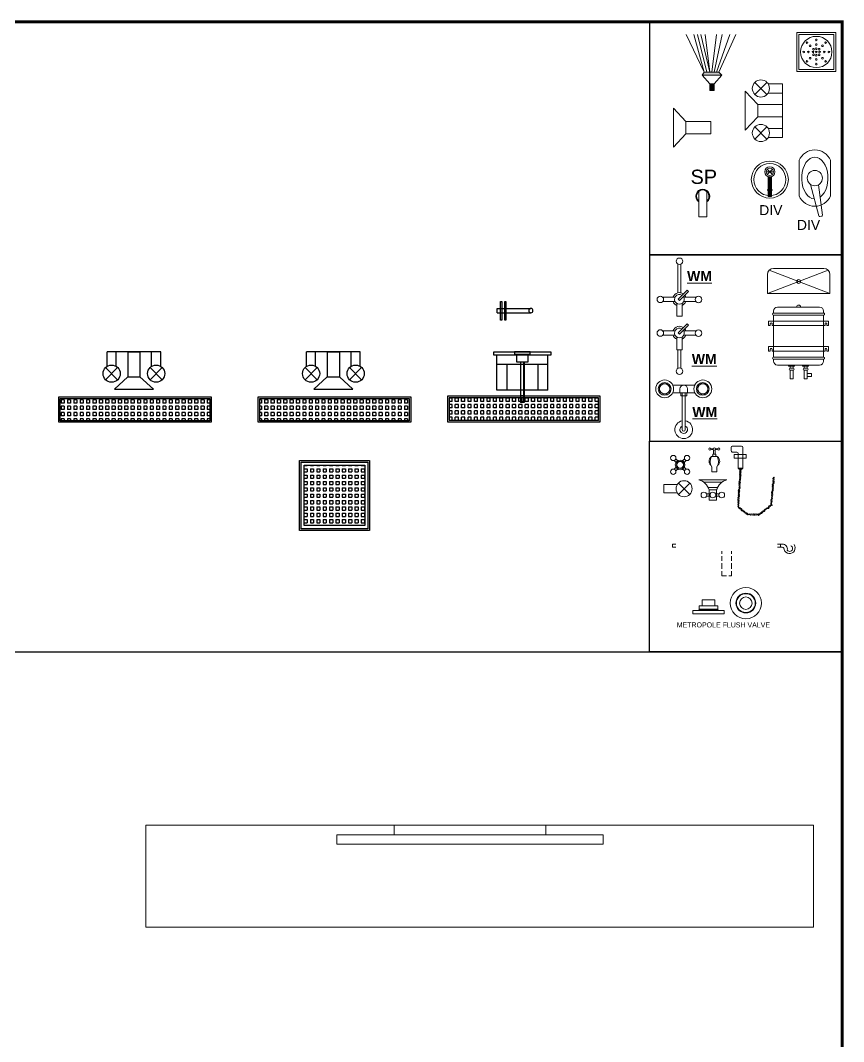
# Model space of a CAD drawing. Header units: inches. Extents: x 0 to 2128, y 0 to 649.
# Drawn here: x 571.6 to 701.1, y 460.7 to 621.3 of the extents above; entities that cross this region are included whole.
import ezdxf

# ---------------------------------------------------------------- set-up
doc = ezdxf.new("R2010")
doc.units = ezdxf.units.IN
doc.header["$MEASUREMENT"] = 0
doc.linetypes.add('HIDDEN2', pattern=[0.1875, 0.125, -0.0625])
for name, color, linetype, lineweight in [('A_Text', 7, 'Continuous', 20), ('I_FUR', 7, 'Continuous', 9), ('P_Fix', 3, 'Continuous', 13), ('P_Ptrap', 3, 'Continuous', 13)]:
    doc.layers.add(name, color=color, linetype=linetype, lineweight=lineweight)
doc.layers.add('Plu_Fix', color=3, linetype='Continuous')
doc.styles.add('ARIAL', font='arial.ttf')

# ---------------------------------------------------------------- blocks, each defined once
blk = doc.blocks.new('wm')
for p, q in [((-2.46, 2.55), (-4.37, 4.45)), ((-4.37, 2.55), (-2.46, 4.45)), ((-2.27, 4.22), (0, 4.22)), ((0, -4.22), (0, 4.22)), ((-3.91, 0.96), (-5.87, 3.07)), ((-5.87, 3.07), (-5.87, -3.07)), ((-2.27, 2.78), (0, 2.78)), ((0, 0.96), (-3.91, 0.96)), ((-3.91, 0.96), (-3.91, -0.96)), ((0, 0.96), (0, -0.96)), ((-3.91, -0.96), (-5.87, -3.07)), ((0, -0.96), (-3.91, -0.96)), ((-2.46, -4.45), (-4.37, -2.55)), ((-4.37, -4.45), (-2.46, -2.55)), ((-2.27, -2.78), (0, -2.78)), ((-2.27, -4.22), (0, -4.22))]:
    blk.add_line(p, q)
for centre in [(-3.41, 3.5), (-3.41, -3.5)]:
    blk.add_circle(centre, 1.35)
blk = doc.blocks.new('drain chanel')
at = {"lineweight": 25, "ltscale": 14}
h = blk.add_hatch(dxfattribs=at)
h.set_pattern_fill('SQUARE', color=256, scale=4, style=0)
h.set_pattern_definition([(360, (8210.4728, 179.38224), (1e-16, 0.5), [0.5, -0.5]), (90, (8210.4728, 179.38224), (-0.5, 2e-16), [0.5, -0.5])])
h.paths.add_polyline_path([(8210.47, 180.13), (8233.97, 180.13), (8233.97, 183.88), (8210.47, 183.88)])
for p, q in [((8210.22, 180.13), (8210.22, 184.13)), ((8210.22, 184.13), (8234.22, 184.13)), ((8210.47, 180.38), (8210.47, 183.88)), ((8210.47, 183.88), (8233.97, 183.88)), ((8233.97, 183.88), (8233.97, 180.38)), ((8234.22, 184.13), (8234.22, 180.13)), ((8234.22, 180.13), (8210.22, 180.13)), ((8233.97, 180.38), (8210.47, 180.38))]:
    blk.add_line(p, q, dxfattribs=at)
blk.add_line((8234.22, 180.13), (8210.22, 180.13))
blk = doc.blocks.new('bb')
for p, q in [((7.86, 0.5), (0, 0.5)), ((6.11, 2.14), (5.84, 2.14)), ((5.84, 2.14), (5.84, -2.22)), ((6.11, -2.22), (6.11, 2.14)), ((7.08, 2.14), (6.81, 2.14)), ((6.81, 2.14), (6.81, -2.22)), ((7.08, -2.22), (7.08, 2.14)), ((7.86, -0.5), (7.86, 0.5)), ((7.86, -0.5), (0, -0.5)), ((5.84, -2.22), (6.11, -2.22)), ((6.81, -2.22), (7.08, -2.22))]:
    blk.add_line(p, q)
blk.add_circle((0, 0), 0.498)
blk = doc.blocks.new('dg')
h = blk.add_hatch()
h.set_pattern_fill('SQUARE', color=256, scale=4, style=0)
h.set_pattern_definition([(0, (6322.19736, 443.246), (0, 0.5), [0.5, -0.5]), (90, (6322.19736, 443.246), (-0.5, 0), [0.5, -0.5])])
h.paths.add_polyline_path([(6332.7, 452.75), (6323.2, 452.75), (6323.2, 443.25), (6332.7, 443.25)])
for points in [[(6322.45, 453.5), (6333.45, 453.5), (6333.45, 442.5), (6322.45, 442.5)], [(6322.7, 453.25), (6333.2, 453.25), (6333.2, 442.75), (6322.7, 442.75)], [(6323.2, 452.75), (6332.7, 452.75), (6332.7, 443.25), (6323.2, 443.25)]]:
    blk.add_lwpolyline(points, close=True)
blk = doc.blocks.new('plan_casade shower spout')
for p, q in [((-4, 0), (-4, 5.5)), ((4, 0), (4, 5.5)), ((4, 4), (-4, 4)), ((-2.44, 4), (-2.44, 0)), ((2.44, 4), (2.44, 0)), ((4, 0), (-4, 0))]:
    blk.add_line(p, q)
blk.add_lwpolyline([(-4.5, 6), (4.5, 6), (4.5, 5.5), (-4.5, 5.5)], close=True)
blk = doc.blocks.new('TV')
blk.add_line((0, 11.94), (0, -11.94))
blk.add_lwpolyline([(-2.95, 20.94), (-1.5, 20.94), (-1.5, -20.94), (-2.95, -20.94)], close=True)
for points in [[(-1.5, 11.94), (0, 11.94)], [(0, -11.94), (-1.5, -11.94)]]:
    blk.add_lwpolyline(points)
blk = doc.blocks.new('SHOWER')
at = {"linetype": 'Continuous'}
for p, q in [((-3.91, 0.96), (-5.87, 3.07)), ((-5.87, 3.07), (-5.87, -3.07)), ((0, 0.96), (-3.91, 0.96)), ((-3.91, 0.96), (-3.91, -0.96)), ((0, 0.96), (0, -0.96)), ((-3.91, -0.96), (-5.87, -3.07)), ((0, -0.96), (-3.91, -0.96))]:
    blk.add_line(p, q, dxfattribs=at)
blk = doc.blocks.new('SH')
at = {"linetype": 'Continuous'}
h = blk.add_hatch(color=256, dxfattribs=at)
h.paths.add_polyline_path([(1.59, 0), (0, 0), (0, 0.48), (0.36, 0.48), (1.11, 0.48)])
h.paths.add_polyline_path([(0, 0), (-0.36, 0), (-1.59, 0), (-1.25, 0.48), (-0.36, 0.48), (0, 0.48)])
h = blk.add_hatch(color=256, dxfattribs=at)
h.paths.add_polyline_path([(0.36, -2.46), (0, -2.46), (0, -1.4), (0.36, -1.4)])
h.paths.add_polyline_path([(0, -2.46), (-0.36, -2.46), (-0.36, -1.4), (0, -1.4)])
for p, q in [((-1.25, 0.48), (-4.17, 6.61)), ((-1.25, 0.48), (-2.93, 6.61)), ((-0.81, 0.48), (-2.33, 6.61)), ((-0.36, 0.48), (-1.81, 6.61)), ((-0.36, 0.48), (-1.11, 6.61)), ((0, 0.48), (0.73, 6.61)), ((0.36, 0.48), (1.69, 6.61)), ((0.74, 0.48), (2.88, 6.61)), ((1.11, 0.48), (3.86, 6.61)), ((-1.25, 0.48), (-1.59, 0)), ((-0.36, -1.4), (-1.59, 0)), ((-0.36, 0), (-1.59, 0)), ((-1.59, 0), (-0.36, -1.4)), ((-0.36, 0.48), (-1.25, 0.48)), ((-0.36, 0.48), (0.36, 0.48)), ((-0.36, 0), (1.59, 0)), ((0.36, 0.48), (1.11, 0.48)), ((0.36, 0), (1.11, 0)), ((0.36, -1.4), (1.59, 0)), ((0.36, -1.4), (1.59, 0)), ((1.59, 0), (1.11, 0.48)), ((-0.36, -1.4), (-0.36, -2.46)), ((-0.36, -1.4), (0.36, -1.4)), ((0.36, -1.4), (0.36, -2.46)), ((-0.36, -2.46), (0.36, -2.46))]:
    blk.add_line(p, q, dxfattribs=at)
blk = doc.blocks.new('ptrap')
at = {"color": 0}
for points in [[(-3.05, -3.05), (3.05, -3.05), (3.05, 3.05), (-3.05, 3.05)], [(-2.77, -2.77), (2.77, -2.77), (2.77, 2.77), (-2.77, 2.77)]]:
    blk.add_lwpolyline(points, close=True, dxfattribs=at)
for centre, radius in [((0, 0), 2.46), ((0, 1.9), 0.131), ((-1.97, 0), 0.131), ((-1.97, 0), 0.131), ((-1.47, 1.47), 0.131), ((-1.25, 0), 0.131), ((-1.25, 0), 0.131), ((-0.97, 0.97), 0.131), ((-0.51, 0), 0.131), ((-0.51, 0), 0.131), ((-0.44, 0.44), 0.131), ((0, 1.17), 0.131), ((0, 0.51), 0.131), ((0, 0), 0.131), ((0.44, 0.44), 0.131), ((0.51, 0), 0.131), ((0.51, 0), 0.131), ((0.97, 0.97), 0.131), ((1.25, 0), 0.131), ((1.25, 0), 0.131), ((1.47, 1.47), 0.131), ((1.97, 0), 0.131), ((1.97, 0), 0.131), ((-1.47, -1.47), 0.131), ((-0.97, -0.97), 0.131), ((-0.44, -0.44), 0.131), ((0, -0.51), 0.131), ((0, -1.17), 0.131), ((0.44, -0.44), 0.131), ((0.97, -0.97), 0.131), ((1.47, -1.47), 0.131), ((0, -1.9), 0.131)]:
    blk.add_circle(centre, radius, dxfattribs=at)
blk = doc.blocks.new('FV')
at = {"color": 0, "linetype": 'ByBlock', "lineweight": -2}
for p, q in [((0, -2.75), (0, 2.75)), ((0.5, 1.77), (0.5, -1.77)), ((1.5, -0.96), (1.5, 0.95)), ((2, -0.75), (2, 0.75)), ((2, 0.75), (4, 0.75)), ((2.75, 0.75), (2.75, 1.25)), ((3.25, 0.75), (3.25, 1.25)), ((4, 0.75), (4, -0.75)), ((4, -0.75), (2, -0.75)), ((2.75, -0.75), (2.75, -1.25)), ((3.25, -0.75), (3.25, -1.25))]:
    blk.add_line(p, q, dxfattribs=at)
for centre in [(3, 1.75), (3, 0), (3, -1.75)]:
    blk.add_circle(centre, 0.559, dxfattribs=at)
for centre, start, end in [((2.75, 3.5), 195.2551, 254.7449), ((2.75, -3.5), 105.2551, 164.7449)]:
    blk.add_arc(centre, 2.85, start, end, dxfattribs=at)
blk = doc.blocks.new('bc')
at = {"linetype": 'Continuous'}
for p, q in [((3.03, 0.96), (0, 0.96)), ((0, 0.96), (0, -0.96)), ((3.28, -1.27), (5.82, 1.27)), ((5.82, -1.27), (3.28, 1.27)), ((3.03, -0.96), (0, -0.96))]:
    blk.add_line(p, q, dxfattribs=at)
blk.add_circle((4.55, 0), 1.8, dxfattribs=at)
blk = doc.blocks.new('geyser')
at = {"linetype": 'Continuous'}
for p, q in [((4.63, 3.66), (-4.91, 0)), ((-4.63, 3.66), (4.91, 0)), ((3.96, 3.93), (-3.95, 3.93)), ((-4.91, 3.1), (-4.91, 0)), ((4.91, 2.98), (4.91, 0)), ((4.91, 0), (-4.91, 0))]:
    blk.add_line(p, q, dxfattribs=at)
blk.add_circle((0, 1.88), 0.297, dxfattribs=at)
for centre, start, end in [((-3.96, 2.98), 90, 180), ((3.96, 2.98), 0, 90)]:
    blk.add_arc(centre, 0.951, start, end, dxfattribs=at)
blk = doc.blocks.new('BC1')
at = {"linetype": 'Continuous'}
for p, q in [((-6.2, -9.2), (-6.2, 0)), ((6.2, 0), (-6.2, 0)), ((-3.8, 0), (-3.8, 18.4)), ((3.8, 0), (3.8, 18.4)), ((6.2, -9.2), (6.2, 0)), ((11, -9.2), (-11, -9.2)), ((-10.2, -70.2), (-10.2, -49.9)), ((-10.2, -70.2), (10.2, -70.2)), ((10.2, -70.2), (10.2, -49.9))]:
    blk.add_line(p, q, dxfattribs=at)
for centre in [(-18.1, 20.9), (-0.3, 20.9), (17.6, 20.9)]:
    blk.add_circle(centre, 4.34, dxfattribs=at)
for centre, radius, start, end in [((-8.4, 37.8), 15.5, 245.8247, 285.8561), ((-8.4, 4), 15.5, 74.1439, 114.1753), ((7.8, 37.8), 15.5, 254.1439, 294.1753), ((7.8, 4), 15.5, 65.8247, 105.8561), ((0, -27.3), 21.5, 106.6709, 230.8632), ((18.7, -29), 35.6, 146.2629, 215.9424), ((0, -27.3), 21.5, 309.6341, 73.0802), ((-18.7, -29), 35.6, 324.0576, 33.7371)]:
    blk.add_arc(centre, radius, start, end, dxfattribs=at)
blk = doc.blocks.new('AC1')
at = {"linetype": 'Continuous'}
for p, q in [((-24.2, 17.4), (-13.3, 6.5)), ((-17.2, 24.4), (-6.3, 13.5)), ((17.2, 24.4), (6.3, 13.5)), ((24.2, 17.4), (13.3, 6.5)), ((-13.5, -6.3), (-24.4, -17.2)), ((-6.5, -13.3), (-17.4, -24.2)), ((6.5, -13.3), (17.4, -24.2)), ((13.5, -6.3), (24.4, -17.2))]:
    blk.add_line(p, q, dxfattribs=at)
for centre, radius in [((-27.4, 27.6), 10.6), ((0, 0), 19.3), ((0, 0), 14.8), ((0, 0), 13.5), ((27.4, 27.6), 10.6), ((-27.6, -27.4), 10.6), ((27.6, -27.4), 10.6)]:
    blk.add_circle(centre, radius, dxfattribs=at)
blk = doc.blocks.new('SMALL L JET')
for p, q in [((-36.5, 15.5), (-36.5, 28.5)), ((-31.5, 33.5), (5.5, 33.5)), ((-13.5, 10.5), (-31.5, 10.5)), ((-8.5, -53.5), (-8.5, 5.5)), ((10.5, -53.5), (10.5, 28.5)), ((10.5, -53.5), (-8.5, -53.5)), ((-8.5, -53.5), (-4.5, -58.5)), ((6.5, -58.5), (-4.5, -58.5)), ((-2.4, -58.5), (0, -63)), ((0, -63), (-2.1, -66.5)), ((-2.1, -66.5), (0, -70)), ((0, -70), (-2.1, -73)), ((-2.1, -73), (-0.5, -76.5)), ((-0.5, -76.5), (-2.1, -79.5)), ((-2.1, -79.5), (0, -83)), ((1.4, -58.5), (3.5, -62.5)), ((3.5, -62.5), (1.4, -66)), ((1.4, -66), (3.5, -69.5)), ((3.5, -69.5), (1.4, -72.5)), ((1.4, -72.5), (3, -76)), ((3, -76), (1.4, -79)), ((1.4, -79), (3.5, -82.5)), ((10.5, -53.5), (6.5, -58.5)), ((-3.3, -105), (-4.8, -108.5)), ((-4.8, -108.5), (-2.8, -112)), ((-2.8, -112), (-4.8, -115)), ((-4.8, -115), (-3.3, -118.5)), ((-3.3, -118.5), (-4.8, -121.5)), ((-4.8, -121.5), (-3.3, -126.5)), ((-1.7, -101.5), (-3.3, -105)), ((0, -83), (-2.1, -86)), ((-2.1, -86), (-0.5, -89.5)), ((-0.5, -89.5), (-2.1, -92.5)), ((-2.1, -92.5), (-0.5, -96)), ((-0.5, -96), (-2.1, -99)), ((-2.1, -99), (-2.1, -100.5)), ((-2.1, -100.5), (-1.9, -101)), ((-1.8, -101), (-1.7, -101.5)), ((0.2, -104.5), (-1.3, -108)), ((-1.3, -108), (0.7, -111.5)), ((0.7, -111.5), (-1.3, -114.5)), ((-1.3, -114.5), (0.2, -118)), ((0.2, -118), (-1.3, -121)), ((-1.3, -121), (0.2, -126)), ((1.8, -101), (0.2, -104.5)), ((3.5, -82.5), (1.4, -85.5)), ((1.4, -85.5), (3, -89)), ((3, -89), (1.4, -92)), ((1.4, -92), (3, -95.5)), ((3, -95.5), (1.4, -98.5)), ((1.4, -98.5), (1.4, -100)), ((1.4, -100), (1.8, -101)), ((129.9, -116.4), (128.2, -119.8)), ((128.2, -119.8), (130.1, -123.4)), ((131.7, -113), (129.9, -116.4)), ((131.9, -107), (130.2, -108.9)), ((130.2, -108.9), (131.7, -113)), ((132.2, -99), (130.5, -101.9)), ((130.5, -101.9), (131.9, -107)), ((133, -92.5), (130.8, -95.4)), ((130.8, -95.4), (132.2, -99)), ((133.4, -116.1), (131.7, -119.5)), ((131.7, -119.5), (133.6, -123.1)), ((133, -92.5), (133, -92.5)), ((135.2, -112.6), (133.4, -116.1)), ((135.4, -106.6), (133.7, -108.6)), ((133.7, -108.6), (135.2, -112.6)), ((135.8, -98.6), (134, -101.6)), ((134, -101.6), (135.4, -106.6)), ((136, -92.8), (134.3, -95.1)), ((134.3, -95.1), (135.8, -98.6)), ((-6, -139.3), (-7.6, -142.8)), ((-7.6, -142.8), (-5.5, -146.3)), ((-5.5, -146.3), (-7.6, -149.3)), ((-7.6, -149.3), (-6, -152.8)), ((-6, -152.8), (-7.6, -155.8)), ((-7.6, -155.8), (-6, -160.8)), ((-6, -160.8), (-7.6, -162.8)), ((-7.6, -162.8), (-6, -166.8)), ((-4.4, -135.8), (-6, -139.3)), ((-3.3, -126.5), (-4.8, -128.5)), ((-4.8, -128.5), (-3.3, -132.5)), ((-2.5, -138.8), (-4.1, -142.3)), ((-4.1, -142.3), (-2, -145.8)), ((-2, -145.8), (-4.1, -148.8)), ((-4.1, -148.8), (-2.5, -152.3)), ((-2.5, -152.3), (-4.1, -155.3)), ((-4.1, -155.3), (-2.5, -160.3)), ((-2.5, -160.3), (-4.1, -162.3)), ((-4.1, -162.3), (-2.5, -166.3)), ((-3.3, -132.5), (-3.9, -133.9)), ((0.2, -132), (-2.5, -138.8)), ((0.2, -126), (-1.3, -128)), ((-1.3, -128), (0.2, -132)), ((126.4, -160.8), (124.7, -163.7)), ((127.2, -154.3), (125, -157.2)), ((125, -157.2), (126.4, -160.8)), ((127, -147.3), (125.3, -150.7)), ((125.3, -150.7), (127.2, -154.3)), ((128.7, -143.9), (127, -147.3)), ((129, -137.9), (127.3, -139.8)), ((127.3, -139.8), (128.7, -143.9)), ((129.3, -129.9), (127.6, -132.8)), ((127.6, -132.8), (129, -137.9)), ((130.1, -123.4), (127.9, -126.3)), ((127.9, -126.3), (129.3, -129.9)), ((130, -160.4), (128.2, -163.4)), ((130.7, -154), (128.5, -156.9)), ((128.5, -156.9), (130, -160.4)), ((130.5, -147), (128.8, -150.4)), ((128.8, -150.4), (130.7, -154)), ((132.3, -143.5), (130.5, -147)), ((132.5, -137.5), (130.8, -139.5)), ((130.8, -139.5), (132.3, -143.5)), ((132.9, -129.5), (131.1, -132.5)), ((131.1, -132.5), (132.5, -137.5)), ((133.6, -123.1), (131.4, -126)), ((131.4, -126), (132.9, -129.5)), ((-8.4, -203.6), (-10, -205.6)), ((-8.1, -182.6), (-9.7, -184.6)), ((-9.7, -184.6), (-8.1, -188.6)), ((-8.1, -188.6), (-9.7, -191.6)), ((-9.7, -191.6), (-8.1, -196.6)), ((-8.1, -196.6), (-9.7, -198.6)), ((-9.7, -198.6), (-8.4, -203.6)), ((-6.6, -168.3), (-9.2, -172.3)), ((-9.2, -172.3), (-7.6, -177.3)), ((-7.6, -177.3), (-9.2, -179.3)), ((-9.2, -179.3), (-8.1, -182.6)), ((-6, -166.8), (-6.6, -168.3)), ((-4.9, -203.1), (-6.5, -205.1)), ((-4.6, -182.1), (-6.2, -184.1)), ((-6.2, -184.1), (-4.6, -188.1)), ((-4.6, -188.1), (-6.2, -191.1)), ((-6.2, -191.1), (-4.6, -196.1)), ((-4.6, -196.1), (-6.2, -198.1)), ((-6.2, -198.1), (-4.9, -203.1)), ((-4.1, -169.8), (-5.7, -171.8)), ((-5.7, -171.8), (-4.1, -176.8)), ((-4.1, -176.8), (-5.7, -178.8)), ((-5.7, -178.8), (-4.6, -182.1)), ((-2.5, -166.3), (-4.1, -169.8)), ((119.8, -203.6), (115.6, -204.7)), ((120.5, -201.2), (119.8, -203.6)), ((122.8, -200), (120.5, -201.2)), ((123.5, -193.2), (121.8, -195.1)), ((121.8, -195.1), (123.2, -199.2)), ((123.8, -186.2), (122.1, -188.1)), ((122.1, -188.1), (123.5, -193.2)), ((127.1, -202.7), (122.1, -204.3)), ((124.1, -178.2), (122.4, -181.1)), ((122.4, -181.1), (123.8, -186.2)), ((123.2, -199.2), (122.8, -200)), ((126.1, -168.8), (124.4, -170.7)), ((124.4, -170.7), (125.8, -174.8)), ((124.7, -163.7), (126.1, -168.8)), ((125.8, -174.8), (125.1, -176.2)), ((127, -192.9), (125.3, -194.8)), ((125.3, -194.8), (126.7, -198.8)), ((127.3, -185.9), (125.6, -187.8)), ((125.6, -187.8), (127, -192.9)), ((127.6, -177.9), (125.9, -180.8)), ((125.9, -180.8), (127.3, -185.9)), ((126.7, -198.8), (127.1, -202.7)), ((129.4, -174.4), (127.6, -177.9)), ((129.6, -168.4), (127.9, -170.4)), ((127.9, -170.4), (129.4, -174.4)), ((128.2, -163.4), (129.6, -168.4)), ((-10, -205.6), (-8.4, -209.6)), ((-8.4, -209.6), (-7.3, -212.7)), ((-7.3, -212.7), (-2.3, -214.3)), ((-6.5, -205.1), (-4.9, -209.1)), ((-4.9, -209.1), (-0.6, -211.2)), ((-2.3, -214.3), (-1.6, -216.8)), ((-1.6, -216.8), (2.6, -217.8)), ((-0.6, -211.2), (0.1, -213.7)), ((0.1, -213.7), (4.3, -214.7)), ((2.6, -217.8), (4.5, -221.2)), ((4.3, -214.7), (6.2, -218)), ((4.5, -221.2), (6.4, -224.5)), ((6.2, -218), (8.1, -221.4)), ((6.4, -224.5), (10.5, -224.8)), ((8.1, -221.4), (12.1, -221.7)), ((10.5, -224.8), (11.7, -228.3)), ((11.7, -228.3), (15.5, -229)), ((12.1, -221.7), (13.4, -225.2)), ((13.4, -225.2), (17.1, -225.9)), ((15.5, -229), (17, -232.1)), ((17, -232.1), (22, -233.7)), ((17.1, -225.9), (18.6, -228.9)), ((18.6, -228.9), (23.6, -230.6)), ((22, -233.7), (22.7, -236.2)), ((22.7, -236.2), (26.9, -237.2)), ((23.6, -230.6), (24.3, -233)), ((24.3, -233), (28.5, -234.1)), ((26.9, -237.2), (27.7, -238.6)), ((28.5, -234.1), (30.4, -237.4)), ((29, -240.1), (32.6, -238.2)), ((30.4, -237.4), (38.8, -235.7)), ((32.6, -238.2), (35.5, -240.5)), ((35.5, -240.5), (39.1, -239.2)), ((38.8, -235.7), (41.7, -237.5)), ((39.1, -239.2), (41.9, -241)), ((41.7, -237.5), (46.8, -236.2)), ((41.9, -241), (47, -239.8)), ((46.8, -236.2), (48.7, -238)), ((47, -239.8), (48.9, -241.5)), ((48.7, -238), (52.8, -236.7)), ((48.9, -241.5), (53, -240.2)), ((52.8, -236.7), (56.2, -238.5)), ((53, -240.2), (54.4, -241)), ((60.2, -236.7), (56.8, -238.5)), ((60, -240.2), (58.5, -241)), ((64.1, -241.5), (60, -240.2)), ((64.3, -238), (60.2, -236.7)), ((65.9, -239.8), (64.1, -241.5)), ((66.2, -236.2), (64.3, -238)), ((70.1, -240.8), (65.9, -239.8)), ((72.3, -240), (66.2, -236.2)), ((73.8, -242.6), (70.1, -240.8)), ((74.2, -236.6), (72.3, -240)), ((78.4, -235.6), (74.2, -236.6)), ((75.9, -239.8), (75.1, -241.1)), ((80.1, -238.7), (75.9, -239.8)), ((79.1, -233.1), (78.4, -235.6)), ((84.1, -231.5), (79.1, -233.1)), ((80.8, -236.3), (80.1, -238.7)), ((85.7, -234.6), (80.8, -236.3)), ((85.6, -228.5), (84.1, -231.5)), ((89.4, -227.7), (85.6, -228.5)), ((87.3, -231.6), (85.7, -234.6)), ((91, -230.9), (87.3, -231.6)), ((90.6, -224.3), (89.4, -227.7)), ((94.7, -223.9), (90.6, -224.3)), ((92.2, -227.4), (91, -230.9)), ((96.3, -227.1), (92.2, -227.4)), ((96.6, -220.6), (94.7, -223.9)), ((98.2, -223.7), (96.3, -227.1)), ((98.5, -217.3), (96.6, -220.6)), ((100.1, -220.4), (98.2, -223.7)), ((102.7, -216.2), (98.5, -217.3)), ((104.3, -219.4), (100.1, -220.4)), ((103.4, -213.8), (102.7, -216.2)), ((107.7, -211.7), (103.4, -213.8)), ((105, -216.9), (104.3, -219.4)), ((109.3, -214.8), (105, -216.9)), ((111.7, -211.3), (107.7, -211.7)), ((113.4, -214.5), (109.3, -214.8)), ((113.7, -208), (111.7, -211.3)), ((115.3, -211.1), (113.4, -214.5)), ((115.6, -204.7), (113.7, -208)), ((117.2, -207.8), (115.3, -211.1)), ((121.4, -206.8), (117.2, -207.8)), ((122.1, -204.3), (121.4, -206.8))]:
    blk.add_line(p, q)
blk.add_lwpolyline([(-23.5, -14.5), (23.5, -14.5), (23.5, 0), (-23.5, 0)], close=True)
blk.add_circle((134.6, -92.1), 1.62)
for centre, start, end in [((-31.5, 28.5), 90, 180), ((-31.5, 15.5), 180, 270), ((-13.5, 5.5), 0, 90), ((5.5, 28.5), 0, 90), ((0.6, -136), 155.4393, 177.9943), ((129.6, -178.5), 153.0223, 175.5773), ((32, -236.1), 209.8194, 232.3744), ((56.8, -236.6), 241.2878, 263.8428), ((56.1, -236.6), 276.1572, 298.7122), ((70.7, -238.7), 307.6256, 330.1806)]:
    blk.add_arc(centre, 5, start, end)
blk = doc.blocks.new('ft')
at = {"linetype": 'Continuous'}
for p, q in [((-8.5, -1.5), (-8, -1.5)), ((8.5, -1.5), (8, -1.5)), ((-8.5, -2), (-8, -2)), ((8.5, -2), (8, -2))]:
    blk.add_line(p, q, dxfattribs=at)
at = {"linetype": 'HIDDEN2', "ltscale": 6}
for p, q in [((-0.75, -5.25), (-0.75, -2.62)), ((0.75, -5.25), (0.75, -2.62)), ((-0.75, -6.49), (-0.75, -5.25)), ((0.75, -6.49), (0.75, -5.25)), ((-0.75, -6.49), (0.75, -6.49))]:
    blk.add_line(p, q, dxfattribs=at)
at = {"linetype": 'Continuous'}
for points in [[(-8.5, -2), (-8.5, -1.5)], [(8.5, -2), (8.5, -1.5)]]:
    blk.add_lwpolyline(points, dxfattribs=at)
for points in [[(8.5, -1.5), (8.76, -1.5, -0.460563), (9.55, -2.43, 1.382976), (10.08, -1.74, 1.25069)], [(8.5, -2), (8.76, -2, -0.460563), (9.06, -2.35, 1.196528), (10.6, -1.57, 1.25069)]]:
    blk.add_lwpolyline(points, format="xyb", dxfattribs=at)
blk = doc.blocks.new('geyser ele')
for p, q in [((-3.94, 8.19), (-3.94, 8.5)), ((-3.94, 8.19), (3.94, 8.19)), ((3.31, 9.13), (-3.31, 9.13)), ((3.94, 8.5), (3.94, 8.19)), ((-4.72, 6.93), (-4.72, 6.23)), ((-3.94, 6.93), (-4.72, 6.93)), ((-4.44, 6.23), (-4.44, 6.52)), ((-4.17, 6.52), (-4.17, 6.23)), ((-3.94, 7.87), (-3.94, 1.26)), ((-3.94, 7.87), (3.94, 7.87)), ((-3.94, 6.93), (3.94, 6.93)), ((3.94, 1.26), (3.94, 7.87)), ((3.94, 6.93), (4.72, 6.93)), ((4.17, 6.52), (4.17, 6.23)), ((4.44, 6.23), (4.44, 6.52)), ((4.72, 6.93), (4.72, 6.23)), ((-4.72, 6.23), (-4.44, 6.23)), ((-4.17, 6.23), (-3.94, 6.23)), ((-3.94, 6.23), (4.05, 6.23)), ((4.17, 6.23), (3.94, 6.23)), ((4.72, 6.23), (4.44, 6.23)), ((-4.72, 2.9), (-4.72, 2.2)), ((-3.94, 2.9), (-4.72, 2.9)), ((-4.72, 2.2), (-4.44, 2.2)), ((-4.44, 2.2), (-4.44, 2.5)), ((-4.17, 2.5), (-4.17, 2.2)), ((-4.17, 2.2), (-3.94, 2.2)), ((-3.94, 2.9), (3.94, 2.9)), ((-3.94, 2.2), (3.94, 2.2)), ((3.94, 2.9), (4.72, 2.9)), ((4.17, 2.2), (3.94, 2.2)), ((4.17, 2.5), (4.17, 2.2)), ((4.44, 2.2), (4.44, 2.5)), ((4.72, 2.2), (4.44, 2.2)), ((4.72, 2.9), (4.72, 2.2)), ((-3.94, 1.26), (3.94, 1.26)), ((-3.94, 0.63), (-3.94, 0.94)), ((-3.94, 0.94), (3.94, 0.94)), ((-3.31, 0), (3.31, 0)), ((-1.57, -0.16), (-1.57, 0)), ((-0.63, 0), (-0.63, -0.16)), ((0.63, -0.16), (0.63, 0)), ((1.57, 0), (1.57, -0.16)), ((3.94, 0.63), (3.94, 0.94)), ((-0.63, -0.16), (-1.57, -0.16)), ((-1.34, -0.16), (-1.34, -0.47)), ((-0.87, -0.47), (-1.34, -0.47)), ((-0.87, -0.79), (-1.34, -0.79)), ((-1.34, -0.79), (-1.34, -2.16)), ((-0.87, -0.16), (-0.87, -0.47)), ((-0.87, -0.79), (-0.87, -2.16)), ((1.57, -0.16), (0.63, -0.16)), ((0.87, -0.16), (0.87, -0.47)), ((1.34, -0.47), (0.87, -0.47)), ((0.87, -0.79), (0.87, -2.16)), ((1.34, -0.79), (0.87, -0.79)), ((1.34, -0.16), (1.34, -0.47)), ((1.34, -0.79), (1.34, -2.16)), ((1.34, -1.3), (2.02, -1.3)), ((2.02, -1.3), (2.02, -1.77)), ((-1.34, -2.16), (-0.87, -2.16)), ((0.87, -2.16), (1.34, -2.16)), ((1.34, -1.77), (2.02, -1.77))]:
    blk.add_line(p, q)
for centre, radius, start, end in [((-3.94, 8.03), 0.157, 90, 270), ((-3.31, 8.5), 0.63, 90, 180), ((0, 9.13), 0.315, 0, 180), ((3.31, 8.5), 0.63, 0, 90), ((3.94, 8.03), 0.157, 270, 90), ((-4.3, 6.52), 0.135, 0, 180), ((4.3, 6.52), 0.135, 0, 180), ((-4.3, 2.5), 0.135, 0, 180), ((4.3, 2.5), 0.135, 0, 180), ((-3.94, 1.1), 0.157, 90, 270), ((-3.31, 0.63), 0.63, 180, 270), ((3.31, 0.63), 0.63, 270, 0), ((3.94, 1.1), 0.157, 270, 90), ((-1.34, -0.63), 0.157, 90, 270), ((-0.87, -0.63), 0.157, 270, 90), ((0.87, -0.63), 0.157, 90, 270), ((1.34, -0.63), 0.157, 270, 90)]:
    blk.add_arc(centre, radius, start, end)
blk = doc.blocks.new('WALL MIXER')
for p, q in [((0, 15), (-43.4, 15)), ((-15, 0), (-15, -15)), ((0, 15), (43.4, 15)), ((15, 0), (15, -15)), ((0, -15), (-43.4, -15)), ((-12, -15), (-12, -27)), ((-12, -27), (12, -27)), ((-6, -15), (-6, -160)), ((0, -15), (43.4, -15)), ((6, -15), (6, -160)), ((12, -15), (12, -27))]:
    blk.add_line(p, q)
for centre, radius in [((-75, 0), 35), ((-75, 0), 25), ((-75, 0), 20), ((75, 0), 35), ((75, 0), 25), ((75, 0), 20)]:
    blk.add_circle(centre, radius)
for centre, radius, start, end in [((-110, 0), 15, 321.8459, 38.1541), ((-75, 35), 15, 231.8459, 308.1541), ((-40, 0), 15, 141.8459, 218.1541), ((0, 0), 15, 0, 180), ((40, 0), 15, 321.8459, 38.1541), ((75, 35), 15, 231.8459, 308.1541), ((110, 0), 15, 141.8459, 218.1541), ((-75, -35), 15, 51.8459, 128.1541), ((75, -35), 15, 51.8459, 128.1541), ((0, -160), 35, 99.8709, 80.1291), ((0, -160), 15, 113.5782, 66.4218), ((0, -160), 6, 180, 0)]:
    blk.add_arc(centre, radius, start, end)
blk = doc.blocks.new('METROPOLE FLUSH VALVE')
at = {"ltscale": 0.1}
for p, q in [((-1.5, 0), (-1.58, 0)), ((-1.49, 0.16), (-1.57, 0.17)), ((-1.47, 0.31), (-1.54, 0.33)), ((-1.43, 0.46), (-1.5, 0.49)), ((-1.37, 0.61), (-1.44, 0.64)), ((-1.3, 0.75), (-1.37, 0.79)), ((-1.21, 0.88), (-1.28, 0.93)), ((-1.11, 1), (-1.17, 1.06)), ((-1, 1.11), (-1.06, 1.17)), ((-0.88, 1.21), (-0.93, 1.28)), ((-0.75, 1.3), (-0.79, 1.37)), ((-0.61, 1.37), (-0.64, 1.44)), ((-0.46, 1.43), (-0.49, 1.5)), ((-0.31, 1.47), (-0.33, 1.54)), ((-0.16, 1.49), (-0.17, 1.57)), ((0, 1.5), (0, 1.58)), ((0.16, 1.49), (0.17, 1.57)), ((0.31, 1.47), (0.33, 1.54)), ((0.46, 1.43), (0.49, 1.5)), ((0.61, 1.37), (0.64, 1.44)), ((0.75, 1.3), (0.79, 1.37)), ((0.88, 1.21), (0.93, 1.28)), ((1, 1.11), (1.06, 1.17)), ((1.11, 1), (1.17, 1.06)), ((1.21, 0.88), (1.28, 0.93)), ((1.3, 0.75), (1.37, 0.79)), ((1.37, 0.61), (1.44, 0.64)), ((1.43, 0.46), (1.5, 0.49)), ((1.47, 0.31), (1.54, 0.33)), ((1.49, 0.16), (1.57, 0.17)), ((1.5, 0), (1.58, 0)), ((-1.49, -0.16), (-1.57, -0.17)), ((-1.47, -0.31), (-1.54, -0.33)), ((-1.43, -0.46), (-1.5, -0.49)), ((-1.37, -0.61), (-1.44, -0.64)), ((-1.3, -0.75), (-1.37, -0.79)), ((-1.21, -0.88), (-1.28, -0.93)), ((-1.11, -1), (-1.17, -1.06)), ((-1, -1.11), (-1.06, -1.17)), ((-0.88, -1.21), (-0.93, -1.28)), ((-0.75, -1.3), (-0.79, -1.37)), ((-0.61, -1.37), (-0.64, -1.44)), ((-0.46, -1.43), (-0.49, -1.5)), ((-0.31, -1.47), (-0.33, -1.54)), ((-0.16, -1.49), (-0.17, -1.57)), ((0, -1.5), (0, -1.58)), ((0.16, -1.49), (0.17, -1.57)), ((0.31, -1.47), (0.33, -1.54)), ((0.46, -1.43), (0.49, -1.5)), ((0.61, -1.37), (0.64, -1.44)), ((0.75, -1.3), (0.79, -1.37)), ((0.88, -1.21), (0.93, -1.28)), ((1, -1.11), (1.06, -1.17)), ((1.11, -1), (1.17, -1.06)), ((1.21, -0.88), (1.28, -0.93)), ((1.3, -0.75), (1.37, -0.79)), ((1.37, -0.61), (1.44, -0.64)), ((1.43, -0.46), (1.5, -0.49)), ((1.47, -0.31), (1.54, -0.33)), ((1.49, -0.16), (1.57, -0.17))]:
    blk.add_line(p, q, dxfattribs=at)
for radius in [2.5, 1.58, 1.5, 1]:
    blk.add_circle((0, 0), radius, dxfattribs=at)
blk = doc.blocks.new('FLUSH VALVE')
at = {"lineweight": 0, "ltscale": 0.1}
h = blk.add_hatch(dxfattribs=at)
h.set_pattern_fill('ANSI31', color=256, style=0)
h.set_pattern_definition([(45, (-7354.22397, -8912.2902), (-0.0883883476, 0.0883883476), [])])
h.paths.add_polyline_path([(1.5, 0.75), (-1.5, 0.75), (-1.58, 0.5), (1.58, 0.5)])
at = {"ltscale": 0.1}
for points in [[(-1, 1.25), (1, 1.25), (1, 2.25), (-1, 2.25)], [(-2.5, 0), (2.5, 0), (2.5, 0.5), (-2.5, 0.5)], [(1.5, 0.75), (-1.5, 0.75), (-1.58, 0.5), (1.58, 0.5)], [(-1.5, 1.25), (1.5, 1.25), (1.5, 0.75), (-1.5, 0.75)]]:
    blk.add_lwpolyline(points, close=True, dxfattribs=at)
blk = doc.blocks.new('divertor cat. no. 5075')
at = {"ltscale": 500}
for p, q in [((-10.6, 20.4), (10.6, 41.6)), ((10.6, 20.4), (-10.6, 41.6)), ((-15, 31), (15, 31)), ((-7, 12.3), (-7, -67.1)), ((7, 12.3), (7, -67.1)), ((-7, -67.1), (7, -67.1))]:
    blk.add_line(p, q, dxfattribs=at)
at = {"color": 8, "lineweight": 0, "ltscale": 500}
for p, q in [((-6.4, 12.1), (-6.4, -67.1)), ((-5.9, 11.9), (-5.9, -67.1)), ((-5.3, 11.7), (-5.3, -67.1)), ((-4.7, 11.6), (-4.7, -67.1)), ((-4, 11.4), (-4, -67.1)), ((-2.5, 11.2), (-2.5, -67.1)), ((0, 11), (0, -67.1)), ((1.7, 11.1), (1.7, -67.1)), ((3, 11.2), (3, -67.1)), ((4, 11.4), (4, -67.1)), ((4.7, 11.6), (4.7, -67.1)), ((5.3, 11.7), (5.3, -67.1)), ((5.9, 11.9), (5.9, -67.1)), ((6.4, 12.1), (6.4, -67.1))]:
    blk.add_line(p, q, dxfattribs=at)
at = {"ltscale": 500}
for centre, radius in [((0, 0), 74), ((0, 0), 64), ((0, 31), 20), ((0, 31), 15), ((0, -41.5), 9), ((0, -41.5), 6)]:
    blk.add_circle(centre, radius, dxfattribs=at)
blk = doc.blocks.new('DIV')
at = {"color": 0}
for p, q in [((-2.46, -2.79), (-2.46, 2.79)), ((-2.46, -2.79), (-2.46, 2.79)), ((2.46, -2.79), (2.46, 2.79)), ((2.46, -2.79), (2.46, 2.79)), ((-0.67, -0.99), (0.62, -5.96)), ((0.59, -1.05), (1.2, -5.85)), ((0.78, -6.05), (1.1, -5.99))]:
    blk.add_line(p, q, dxfattribs=at)
blk.add_circle((0, 0), 1.2, dxfattribs=at)
for centre, radius, start, end in [((0, 1.76), 2.67, 22.6199, 157.3801), ((0, -1.76), 2.67, 202.6199, 337.3801), ((0.75, -5.92), 0.131, 194.6491, 280.988), ((1.07, -5.86), 0.131, 280.988, 7.3269)]:
    blk.add_arc(centre, radius, start, end, dxfattribs=at)
blk.add_ellipse((0, 0), major_axis=(0, 3.28), ratio=0.630986, start_param=3.55757, end_param=9.387661, dxfattribs=at)
blk = doc.blocks.new('SP')
at = {"color": 0}
for p, q in [((-0.63, 4.01), (-0.63, 0.08)), ((-0.63, 4.01), (-0.63, 0.08)), ((0.63, 4.01), (0.63, 0.08)), ((0.63, 4.01), (0.63, 0.08)), ((-0.55, 0), (0.55, 0)), ((0.55, 0), (-0.55, 0))]:
    blk.add_line(p, q, dxfattribs=at)
for centre, radius, start, end in [((0, 3.26), 1.1, 304.8499, 235.1501), ((0, 3.26), 1.1, 304.8499, 235.1501), ((0, 3.26), 0.984, 309.7918, 230.2082), ((0, 3.26), 0.984, 309.7918, 230.2082), ((-0.55, 0.08), 0.0787, 180, 270), ((-0.55, 0.08), 0.0787, 180, 270), ((0.55, 0.08), 0.0787, 270, 0), ((0.55, 0.08), 0.0787, 270, 0)]:
    blk.add_arc(centre, radius, start, end, dxfattribs=at)
blk = doc.blocks.new('wall mixer clarion')
for p, q in [((7940982.7, 2587583.4), (7940933.9, 2587583.4)), ((7940982.3, 2587600.3), (7940934.7, 2587600.3)), ((7941064.8, 2587583.4), (7941016.4, 2587583.4)), ((7941064.8, 2587600.3), (7941016.8, 2587600.3)), ((7940989.4, 2587576.1), (7940989.4, 2587526.5)), ((7941009.8, 2587576.1), (7941009.8, 2587526.5)), ((7941009.8, 2587526.5), (7940989.4, 2587526.5)), ((7940993.9, 2587526.5), (7940993.9, 2587453.2)), ((7941005.8, 2587526.5), (7941005.8, 2587453.2))]:
    blk.add_line(p, q)
blk.add_lwpolyline([(7941000.2, 2587587.6), (7940994.5, 2587593.3), (7941029.9, 2587628.8), (7941035.7, 2587623)], close=True)
for centre in [(7940924.6, 2587592.2), (7941074.6, 2587591.8), (7940999.8, 2587441.8)]:
    blk.add_circle(centre, 12.9)
for radius, start, end in [(26.5, 102.4453, 162.3462), (26.5, 199.5067, 247.3835), (19.1, 58.4096, 33.6149), (26.5, 54.5885, 105.6513), (26.5, 292.6165, 340.4933), (26.5, 17.6538, 36.8489)]:
    blk.add_arc((7940999.6, 2587592.2), radius, start, end)
blk = doc.blocks.new('wall mixer flt')
for p, q in [((7940807.9, 2586689.4), (7940807.9, 2586801.7)), ((7940819.8, 2586689.3), (7940819.8, 2586801.7)), ((7940796.3, 2586671.6), (7940748.7, 2586671.6)), ((7940878.9, 2586671.6), (7940830.9, 2586671.6)), ((7940796.7, 2586654.7), (7940748, 2586654.7)), ((7940803.4, 2586647.4), (7940803.4, 2586597.8)), ((7940823.8, 2586647.4), (7940823.8, 2586597.8)), ((7940878.9, 2586654.7), (7940830.5, 2586654.7)), ((7940823.8, 2586597.8), (7940803.4, 2586597.8))]:
    blk.add_line(p, q)
blk.add_lwpolyline([(7940814.3, 2586658.9), (7940808.5, 2586664.7), (7940843.9, 2586700.1), (7940849.7, 2586694.3)], close=True)
for centre in [(7940813.8, 2586813.1), (7940738.6, 2586663.5), (7940888.6, 2586663.1)]:
    blk.add_circle(centre, 12.9)
for radius, start, end in [(26.5, 102.4453, 162.3462), (19.1, 58.4096, 33.6149), (26.5, 54.5885, 105.6513), (26.5, 17.6538, 36.8489), (26.5, 199.5067, 247.3835), (26.5, 292.6165, 340.4933)]:
    blk.add_arc((7940813.6, 2586663.5), radius, start, end)

msp = doc.modelspace()

# ---------------------------------------------------------------- linework, layer by layer
at = {"ltscale": 2}
msp.add_line((700.86, 621.06), (700.86, 522.03), dxfattribs=at)
msp.add_line((0, 522.03), (700.86, 522.03))
at = {"const_width": 0.453}
msp.add_lwpolyline([(0, 621.06), (700.86, 621.06), (700.86, 0), (0, 0)], close=True, dxfattribs=at)
at = {"ltscale": 2}
for points in [[(670.59, 584.42), (700.86, 584.42), (700.86, 621.06), (670.59, 621.06)], [(670.59, 555.14), (700.86, 555.14), (700.86, 584.42), (670.59, 584.42)], [(670.59, 555.14), (700.86, 555.14), (700.86, 522.03), (670.59, 522.03)]]:
    msp.add_lwpolyline(points, close=True, dxfattribs=at)
at = {"layer": 'I_FUR'}
for points in [[(651.76, 569.16), (651.76, 569.19), (649.39, 569.19), (649.39, 569.16)], [(696.35, 494.73), (591.35, 494.73), (591.35, 478.73), (696.35, 478.73)]]:
    msp.add_lwpolyline(points, close=True, dxfattribs=at)
at = {"layer": 'Plu_Fix'}
for p, q in [((650.33, 561.27), (650.33, 567.54)), ((650.33, 562.33), (650.8, 562.33)), ((650.84, 561.19), (650.3, 561.19)), ((650.33, 561.38), (650.8, 561.38)), ((650.8, 561.27), (650.33, 561.27))]:
    msp.add_line(p, q, dxfattribs=at)
for points in [[(649.35, 569.16), (649.35, 568.79), (651.79, 568.79), (651.79, 569.16)], [(650.3, 567.54), (650.3, 561.19), (650.33, 561.27), (650.33, 567.54)], [(650.84, 567.54), (650.84, 561.19), (650.8, 561.27), (650.8, 567.54)]]:
    msp.add_lwpolyline(points, close=True, dxfattribs=at)
msp.add_lwpolyline([(651.41, 568.79), (651.41, 567.57, -0.195773), (651.4, 567.55, -0.205378), (651.38, 567.54), (649.75, 567.54, -0.413905), (649.72, 567.57), (649.72, 568.79)], format="xyb", dxfattribs=at)

# ---------------------------------------------------------------- block references
at = {"layer": 'I_FUR', "xscale": -1, "rotation": 270}
msp.add_blockref('TV', (642.35, 494.73), dxfattribs=at)
at = {"layer": 'P_Fix'}
for name, p, xscale, yscale, zscale in [('SH', (680.38, 612.67), 0.9708344876662958, 0.9708344876662958, 0.9708344876662958), ('wm', (691.5, 607.09), 1.000245979721371, 1.000245979721371, 1.000245979721371), ('SHOWER', (680.2, 604.42), 1.000247980231556, 1.000247980231556, 1.000247980231556), ('wall mixer flt', (-316956.1, -102888.73), 0.03999985236545278, 0.03999985236545278, 0.03999985236545278), ('geyser', (694.03, 578.35), 1.000245979721371, 1.000245979721371, 1.000245979721371), ('geyser ele', (694.01, 567.09), 1.000245979721371, 1.000245979721371, 1.000245979721371), ('wall mixer clarion', (-316963.54, -102931.17), 0.03999985236545278, 0.03999985236545278, 0.03999985236545278), ('BC1', (680.77, 553.07), 0.03937976296856149, 0.03937976296856149, 0.03937976296856149), ('SMALL L JET', (684.83, 553.01), 0.03937976296856149, 0.03937976296856149, 0.03937976296856149), ('AC1', (675.39, 551.4), 0.03937976296856149, 0.03937976296856149, 0.03937976296856149), ('bc', (672.82, 547.66), 0.7001721857946475, 0.7001721857946475, 0.7001721857946475), ('ft', (682.69, 540.44), 1.000245979721371, 1.000245979721371, 1.000245979721371), ('METROPOLE FLUSH VALVE', (685.72, 529.67), 0.9842519500297913, 0.9842519500297913, 0.9842519500297913), ('FLUSH VALVE', (679.84, 527.99), 0.9842519500297913, 0.9842519500297913, 0.9842519500297913)]:
    msp.add_blockref(name, p, dxfattribs=dict(at, xscale=xscale, yscale=yscale, zscale=zscale))
for name, p in [('DIV', (696.57, 596.5)), ('SP', (678.94, 590.39))]:
    msp.add_blockref(name, p, dxfattribs=at)
at = {"layer": 'P_Fix', "xscale": -0.03937007800000014, "yscale": 0.03937007800000014, "zscale": 0.039370078, "rotation": 359.9999999970821}
msp.add_blockref('divertor cat. no. 5075', (689.49, 596.26), dxfattribs=at)
at = {"layer": 'P_Fix', "linetype": 'Continuous', "xscale": 0.03999999925042008, "yscale": 0.03999999925042008, "zscale": 0.03999999925042008}
msp.add_blockref('WALL MIXER', (675.95, 563.35), dxfattribs=at)
at = {"layer": 'P_Fix', "linetype": 'Continuous', "xscale": 0.8001967837725132, "yscale": 0.8001967837725132, "zscale": 0.8001967837725132, "rotation": 269.9999999970465}
msp.add_blockref('FV', (680.53, 549.07), dxfattribs=at)
at = {"layer": 'P_Ptrap', "xscale": 1.000245979721371, "yscale": 1.000245979721371, "zscale": 1.000245979721371}
msp.add_blockref('ptrap', (696.8, 616.32), dxfattribs=at)
at = {"layer": 'Plu_Fix'}
for name, p, xscale, yscale, zscale, rotation in [('bb', (651.91, 575.67), -0.6735883966280805, 0.6735883966280805, 0.6735883966280805, 359.9996631871549), ('wm', (589.48, 569.16), 1.000245979754252, 1.000245979754252, 1.000245979754252, 90), ('wm', (620.85, 569.16), 1.000245979754252, 1.000245979754252, 1.000245979754252, 90)]:
    msp.add_blockref(name, p, dxfattribs=dict(at, xscale=xscale, yscale=yscale, zscale=zscale, rotation=rotation))
msp.add_blockref('plan_casade shower spout', (650.57, 563.16), dxfattribs=at)
for name, p, rotation in [('drain chanel', (8811.88, 742.23), 180), ('drain chanel', (8843.25, 742.23), 180), ('dg', (173.03, 6874.55), 270.0000031223246)]:
    msp.add_blockref(name, p, dxfattribs=dict(at, rotation=rotation))
at = {"layer": 'Plu_Fix', "xscale": -1}
msp.add_blockref('drain chanel', (8873.03, 378.06), dxfattribs=at)

# ---------------------------------------------------------------- texts
at = {"layer": 'A_Text', "style": 'ARIAL'}
msp.add_text('SP', height=2.24, rotation=360, dxfattribs=at).set_placement((677.02, 595.58))
at = {"layer": 'A_Text', "color": 7, "style": 'ARIAL'}
for s, height, p in [('DIV', 1.575, (687.81, 590.67)), ('DIV', 1.575, (693.74, 588.34)), ('METROPOLE FLUSH VALVE', 0.7876, (674.85, 525.85))]:
    msp.add_text(s, height=height, rotation=360, dxfattribs=at).set_placement(p)
at = {"layer": 'A_Text', "color": 7, "char_height": 1.5752, "attachment_point": 5, "rotation": 360, "style": 'ARIAL'}
for insert in [(678.43, 581.09), (679.18, 568.05), (679.26, 559.73)]:
    msp.add_mtext('{\\fArial|b1|i0|c0|p34;\\LWM}', dxfattribs=dict(at, insert=insert))

doc.saveas('drawing.dxf')
